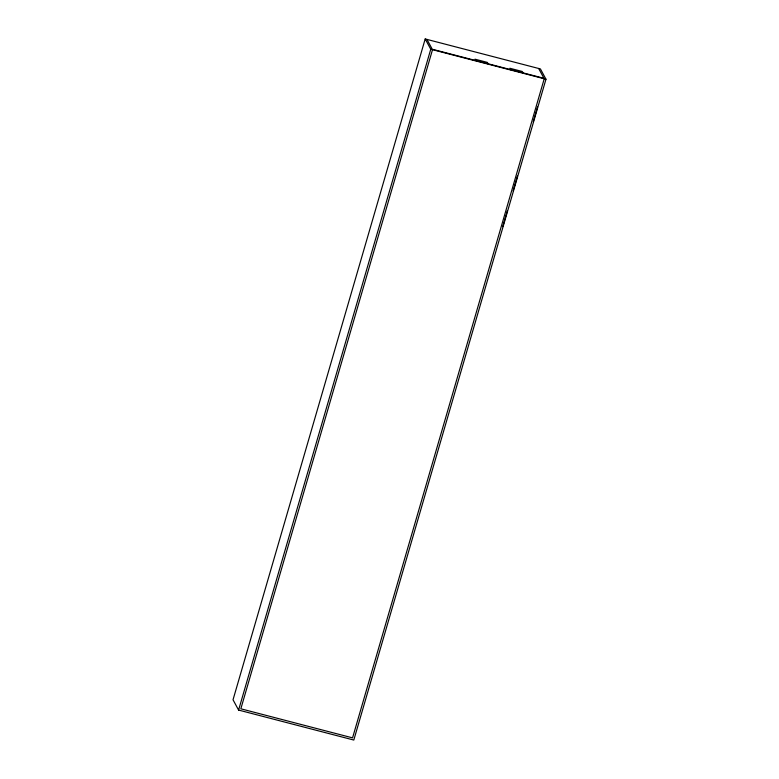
<?xml version="1.0" encoding="UTF-8"?>
<svg xmlns="http://www.w3.org/2000/svg" width="779" height="779" viewBox="0 0 779 779"><rect width="100%" height="100%" fill="white"/><g stroke="black" fill="none" stroke-linecap="round" stroke-linejoin="round"><path stroke-width="1.17" d="M425.198 38.95L233.028 699.785L238.588 710.068L353.802 740.05L545.972 79.215L540.412 68.932L425.198 38.95L430.758 49.233L238.588 710.068M432.511 49.69L240.838 708.793L352.556 737.869L544.229 78.767M502.737 226.592L507.363 210.681M513.127 190.855L517.422 176.083M533.255 121.66L537.549 106.879M430.758 49.233L545.972 79.215M538.659 68.474L543.976 78.309L432.257 49.233L426.941 39.408M523.03 72.856L522.3 71.493L509.875 68.26L510.605 69.623M488.121 63.771L487.381 62.408L474.966 59.175L475.696 60.538"/></g></svg>
